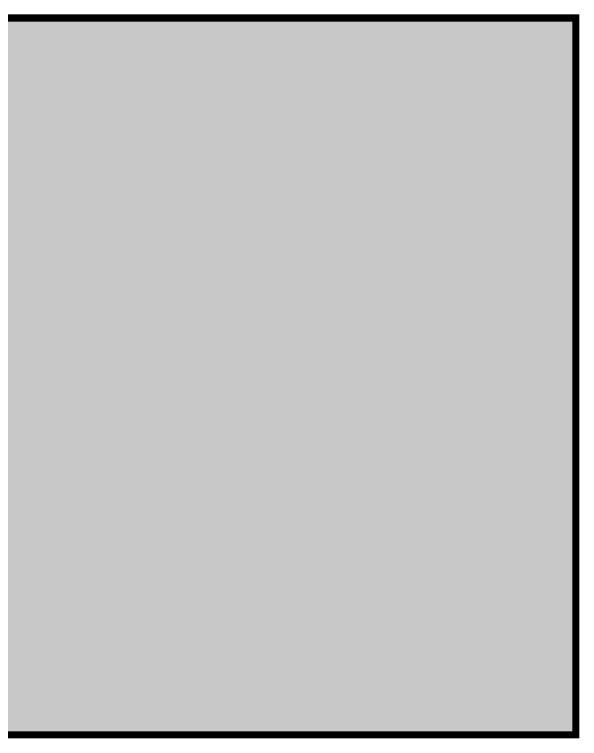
# Model space of a CAD drawing. Header units: metres. Extents: x 49 to 320, y -91 to 27.
# Drawn here: x 222.278 to 223.066, y 11.738 to 12.748 of the extents above; entities that cross this region are included whole.
import ezdxf

# ---------------------------------------------------------------- set-up
doc = ezdxf.new("R2010")
doc.units = ezdxf.units.M
doc.header["$LTSCALE"] = 0.2
doc.layers.add('ARQ-___-___-VST', color=9, linetype='Continuous')

msp = doc.modelspace()

# ---------------------------------------------------------------- hatches: boundary and pattern name
at = {"layer": 'ARQ-___-___-VST'}
h = msp.add_hatch(dxfattribs=at)
h.set_pattern_fill('SOLO1', color=256, scale=0.3, style=0)
h.set_pattern_definition([(45, (81.95903, -2.9814), (2e-17, 0.18), [0.12727922, -0.12727922]), (45, (81.98903, -3.0114), (2e-17, 0.18), [0.12727922, -0.12727922]), (45, (82.01903, -3.0414), (2e-17, 0.18), [0.12727922, -0.12727922]), (315, (82.04903, -3.0414), (0.18, -5e-17), [0.12727922, -0.12727922]), (315, (82.07903, -3.0114), (0.18, -5e-17), [0.12727922, -0.12727922]), (315, (82.10903, -2.9814), (0.18, -5e-17), [0.12727922, -0.12727922])])
h.paths.add_polyline_path([(214.0609, 12.6434), (214.0609, 12.7434), (211.0609, 12.7434), (211.0609, 12.6434), (211.0609, 12.2434), (210.9609, 12.2434), (210.9609, 12.6434), (204.1609, 12.6434), (204.1609, 12.2434), (204.0609, 12.2434), (204.0609, 12.6434), (204.0609, 12.7434), (203.0609, 12.7434), (202.0609, 12.7434), (202.0609, 11.7434), (222.0609, 11.7434), (223.0609, 11.7434), (223.0609, 12.7434), (221.0609, 12.7434), (221.0609, 12.6434), (221.0609, 12.2434), (220.9609, 12.2434), (220.9609, 12.6434), (214.1609, 12.6434), (214.1609, 12.2434), (214.0609, 12.2434)])

# ---------------------------------------------------------------- linework, layer by layer
at = {"const_width": 0.01}
msp.add_lwpolyline([(204.0609, 12.7434), (203.0609, 12.7434), (202.0609, 12.7434), (202.0609, 11.7434), (222.0609, 11.7434), (223.0609, 11.7434), (223.0609, 12.7434), (221.0609, 12.7434)], dxfattribs=at)

doc.saveas('drawing.dxf')
